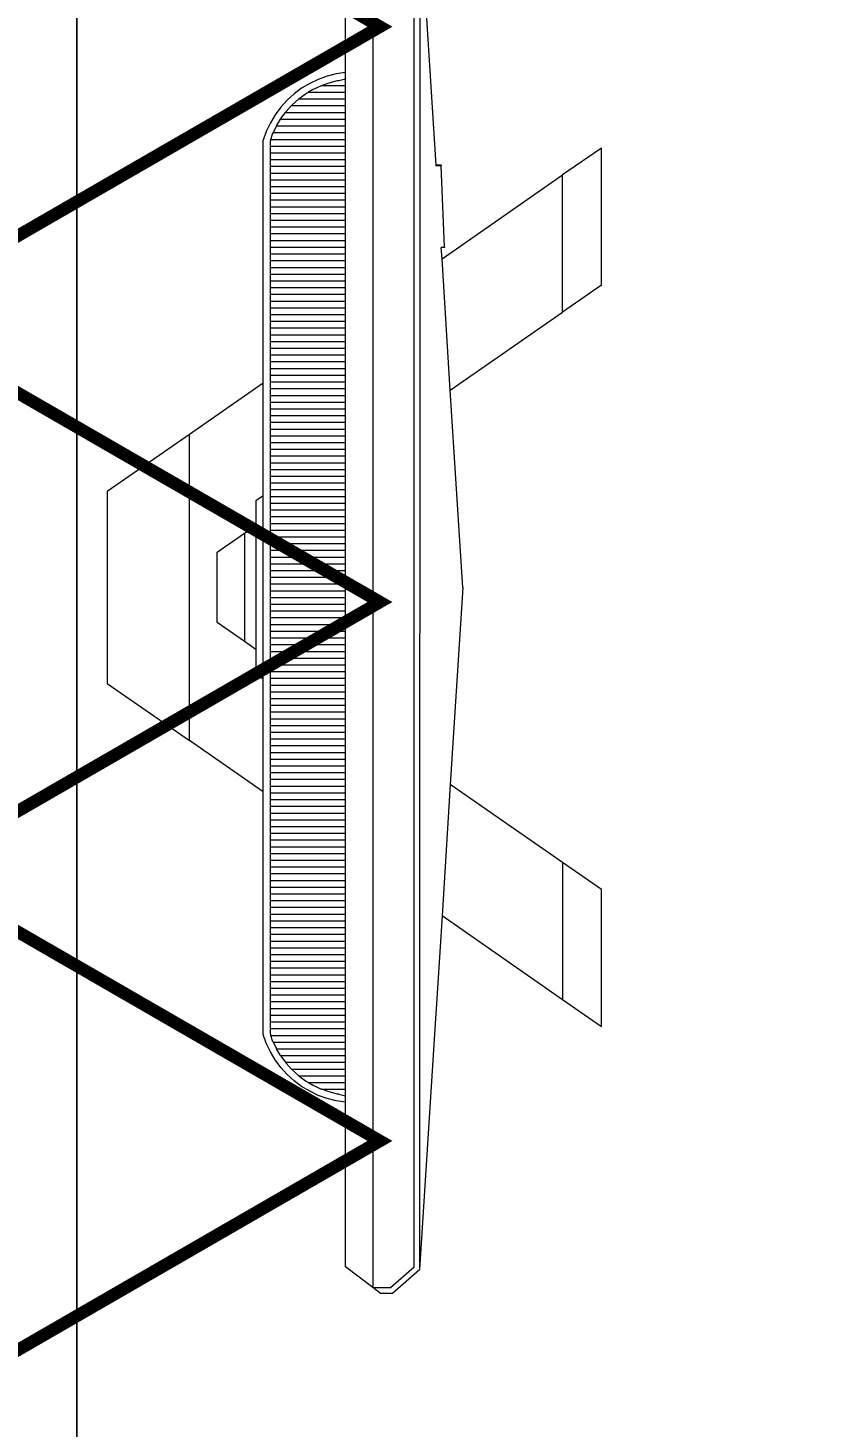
# Model space of a CAD drawing. Header units: millimetres. Extents: x 50620 to 404449, y -131543 to 97.
# Drawn here: x 353368 to 353686, y -43685 to -43125 of the extents above; entities that cross this region are included whole.
import ezdxf

# ---------------------------------------------------------------- set-up
doc = ezdxf.new("R2010")
doc.units = ezdxf.units.MM
doc.linetypes.add('Dash', pattern=[1587.5, 793.75, -793.75])
for name, color, linetype, lineweight in [('A-_FURT----_E', 8, 'Continuous', 9), ('COMMS', 8, 'Continuous', 9), ('M-_ARCHI', 8, 'Continuous', 5), ('M_ACMV_ANNOTATION', 7, 'Continuous', 20), ('OFFICE APPLIANCE', 8, 'Continuous', 9)]:
    doc.layers.add(name, color=color, linetype=linetype, lineweight=lineweight)
doc.styles.get("Standard").update_dxf_attribs({"font": 'arial.ttf'})
doc.dimstyles.get("Standard").update_dxf_attribs({"dimtxt": 200, "dimasz": 150, "dimexe": 0.18, "dimexo": 0.0625, "dimgap": 10, "dimtad": 1, "dimtih": 1, "dimtoh": 1, "dimdec": 0, "dimzin": 0, "dimdsep": 46, "dimtxsty": 'Standard', "dimcen": 0.09, "dimclrd": 256, "dimclre": 256, "dimclrt": 256, "dimadec": 0, "dimazin": 0, "dimtfac": 1, "dimtdec": 0, "dimtofl": 0, "dimtmove": 0, "dimatfit": 3, "dimfxl": 1, "dimtolj": 1, "dimtzin": 0, "dimarcsym": 1})

# ---------------------------------------------------------------- blocks, each defined once
blk = doc.blocks.new('PLAN-Moni+KB+Ms')
for p, q in [((248577.23, -91031.72), (248522.28, -91031.72)), ((248522.28, -91031.72), (248533.06, -91047.26)), ((248577.23, -91031.72), (248588.01, -91047.26)), ((248819.01, -91031.72), (248808.23, -91047.26)), ((248873.97, -91031.72), (248819.01, -91031.72)), ((248873.97, -91031.72), (248863.18, -91047.26)), ((248588.01, -91047.26), (248533.06, -91047.26)), ((248566.59, -91095.54), (248533.06, -91047.26)), ((248619.24, -91092.22), (248588.01, -91047.26)), ((248808.23, -91047.26), (248777, -91092.22)), ((248808.23, -91047.26), (248863.18, -91047.26)), ((248863.18, -91047.26), (248829.65, -91095.54)), ((248619.24, -91092.22), (248566.59, -91095.54)), ((248698.12, -91087.24), (248619.24, -91092.22)), ((248698.12, -91087.24), (248777, -91092.22)), ((248777, -91092.22), (248829.65, -91095.54)), ((248529.15, -91097.91), (248425.11, -91104.48)), ((248529.15, -91095.9), (248529.15, -91097.91)), ((248529.15, -91095.9), (248529.42, -91095.9)), ((248529.29, -91097.9), (248529.15, -91097.91)), ((248561.78, -91094.5), (248529.42, -91095.9)), ((248529.42, -91095.9), (248529.42, -91097.96)), ((248561.78, -91094.5), (248562.05, -91094.5)), ((248562.05, -91094.5), (248562.05, -91095.83)), ((248566.59, -91095.54), (248562.05, -91095.83)), ((248562.05, -91095.83), (248562.05, -91095.89)), ((248829.65, -91095.54), (248866.83, -91097.89)), ((248866.83, -91097.89), (248870.63, -91098.13)), ((248870.63, -91098.13), (248971.13, -91104.48)), ((248425.11, -91104.48), (248971.13, -91104.48)), ((248970.13, -91106.68), (248426.11, -91106.68)), ((248978.37, -91116.14), (248970.13, -91106.68)), ((248980.57, -91115.32), (248971.13, -91104.48)), ((248978.37, -91123.16), (248978.37, -91116.14)), ((248980.57, -91120.23), (248978.37, -91123.16)), ((248980.57, -91120.23), (248980.57, -91115.32)), ((248417.87, -91123.16), (248978.37, -91123.16)), ((248978.37, -91123.16), (248970.13, -91134.15)), ((248492.05, -91134.15), (248426.11, -91134.15)), ((248492.05, -91134.15), (248492.61, -91137.88)), ((248494.55, -91134.15), (248492.05, -91134.15)), ((248495.24, -91136.9), (248494.55, -91134.15)), ((248497.24, -91134.15), (248494.55, -91134.15)), ((248495.31, -91137.34), (248495.24, -91136.9)), ((248497.24, -91143.76), (248497.24, -91134.15)), ((248499.94, -91134.15), (248497.24, -91134.15)), ((248499.94, -91149.03), (248499.94, -91134.15)), ((248502.64, -91134.15), (248499.94, -91134.15)), ((248502.64, -91152.88), (248502.64, -91134.15)), ((248505.33, -91134.15), (248502.64, -91134.15)), ((248505.33, -91155.82), (248505.33, -91134.15)), ((248508.03, -91134.15), (248505.33, -91134.15)), ((248508.03, -91158.2), (248508.03, -91134.15)), ((248510.73, -91134.15), (248508.03, -91134.15)), ((248510.73, -91160.16), (248510.73, -91134.15)), ((248513.42, -91134.15), (248510.73, -91134.15)), ((248513.42, -91161.77), (248513.42, -91134.15)), ((248516.12, -91134.15), (248513.42, -91134.15)), ((248516.12, -91163.05), (248516.12, -91134.15)), ((248518.82, -91134.15), (248516.12, -91134.15)), ((248518.82, -91164.08), (248518.82, -91134.15)), ((248521.51, -91134.15), (248518.82, -91134.15)), ((248521.51, -91164.38), (248521.51, -91134.15)), ((248524.21, -91134.15), (248521.51, -91134.15)), ((248524.21, -91164.38), (248524.21, -91134.15)), ((248526.9, -91134.15), (248524.21, -91134.15)), ((248526.9, -91164.38), (248526.9, -91134.15)), ((248529.6, -91134.15), (248526.9, -91134.15)), ((248529.6, -91164.38), (248529.6, -91134.15)), ((248532.3, -91134.15), (248529.6, -91134.15)), ((248532.3, -91164.38), (248532.3, -91134.15)), ((248534.99, -91134.15), (248532.3, -91134.15)), ((248534.99, -91164.38), (248534.99, -91134.15)), ((248537.69, -91134.15), (248534.99, -91134.15)), ((248537.69, -91164.38), (248537.69, -91134.15)), ((248540.39, -91134.15), (248537.69, -91134.15)), ((248540.39, -91164.38), (248540.39, -91134.15)), ((248543.08, -91134.15), (248540.39, -91134.15)), ((248543.08, -91164.38), (248543.08, -91134.15)), ((248545.78, -91134.15), (248543.08, -91134.15)), ((248545.78, -91164.38), (248545.78, -91134.15)), ((248548.47, -91134.15), (248545.78, -91134.15)), ((248548.47, -91164.38), (248548.47, -91134.15)), ((248551.17, -91134.15), (248548.47, -91134.15)), ((248551.17, -91164.38), (248551.17, -91134.15)), ((248553.87, -91134.15), (248551.17, -91134.15)), ((248553.87, -91164.38), (248553.87, -91134.15)), ((248556.56, -91134.15), (248553.87, -91134.15)), ((248556.56, -91164.38), (248556.56, -91134.15)), ((248559.26, -91134.15), (248556.56, -91134.15)), ((248559.26, -91164.38), (248559.26, -91134.15)), ((248561.96, -91134.15), (248559.26, -91134.15)), ((248561.96, -91164.38), (248561.96, -91134.15)), ((248564.65, -91134.15), (248561.96, -91134.15)), ((248564.65, -91164.38), (248564.65, -91134.15)), ((248567.35, -91134.15), (248564.65, -91134.15)), ((248567.35, -91164.38), (248567.35, -91134.15)), ((248570.05, -91134.15), (248567.35, -91134.15)), ((248570.05, -91164.38), (248570.05, -91134.15)), ((248572.74, -91134.15), (248570.05, -91134.15)), ((248572.74, -91164.38), (248572.74, -91134.15)), ((248575.44, -91134.15), (248572.74, -91134.15)), ((248575.44, -91164.38), (248575.44, -91134.15)), ((248578.13, -91134.15), (248575.44, -91134.15)), ((248578.13, -91164.38), (248578.13, -91134.15)), ((248580.83, -91134.15), (248578.13, -91134.15)), ((248580.83, -91164.38), (248580.83, -91134.15)), ((248583.53, -91134.15), (248580.83, -91134.15)), ((248583.53, -91164.38), (248583.53, -91134.15)), ((248586.22, -91134.15), (248583.53, -91134.15)), ((248586.22, -91164.38), (248586.22, -91134.15)), ((248588.92, -91134.15), (248586.22, -91134.15)), ((248588.92, -91164.38), (248588.92, -91134.15)), ((248591.62, -91134.15), (248588.92, -91134.15)), ((248591.62, -91164.38), (248591.62, -91134.15)), ((248594.31, -91134.15), (248591.62, -91134.15)), ((248594.31, -91164.38), (248594.31, -91134.15)), ((248597.01, -91134.15), (248594.31, -91134.15)), ((248597.01, -91164.38), (248597.01, -91134.15)), ((248599.7, -91134.15), (248597.01, -91134.15)), ((248599.7, -91164.38), (248599.7, -91134.15)), ((248602.4, -91134.15), (248599.7, -91134.15)), ((248602.4, -91164.38), (248602.4, -91134.15)), ((248605.1, -91134.15), (248602.4, -91134.15)), ((248605.1, -91164.38), (248605.1, -91134.15)), ((248607.79, -91134.15), (248605.1, -91134.15)), ((248607.79, -91164.38), (248607.79, -91134.15)), ((248610.49, -91134.15), (248607.79, -91134.15)), ((248610.49, -91164.38), (248610.49, -91134.15)), ((248613.19, -91134.15), (248610.49, -91134.15)), ((248613.19, -91164.38), (248613.19, -91134.15)), ((248615.88, -91134.15), (248613.19, -91134.15)), ((248615.88, -91164.38), (248615.88, -91134.15)), ((248618.58, -91134.15), (248615.88, -91134.15)), ((248618.58, -91164.38), (248618.58, -91134.15)), ((248621.28, -91134.15), (248618.58, -91134.15)), ((248621.28, -91164.38), (248621.28, -91134.15)), ((248623.97, -91134.15), (248621.28, -91134.15)), ((248623.97, -91164.38), (248623.97, -91134.15)), ((248626.67, -91134.15), (248623.97, -91134.15)), ((248626.67, -91164.38), (248626.67, -91134.15)), ((248629.36, -91134.15), (248626.67, -91134.15)), ((248629.36, -91164.38), (248629.36, -91134.15)), ((248632.06, -91134.15), (248629.36, -91134.15)), ((248632.06, -91164.38), (248632.06, -91134.15)), ((248634.76, -91134.15), (248632.06, -91134.15)), ((248634.76, -91164.38), (248634.76, -91134.15)), ((248637.45, -91134.15), (248634.76, -91134.15)), ((248637.45, -91164.38), (248637.45, -91134.15)), ((248640.15, -91134.15), (248637.45, -91134.15)), ((248640.15, -91164.38), (248640.15, -91134.15)), ((248642.85, -91134.15), (248640.15, -91134.15)), ((248642.85, -91164.38), (248642.85, -91134.15)), ((248645.54, -91134.15), (248642.85, -91134.15)), ((248645.54, -91164.38), (248645.54, -91134.15)), ((248648.24, -91134.15), (248645.54, -91134.15)), ((248648.24, -91164.38), (248648.24, -91134.15)), ((248650.93, -91134.15), (248648.24, -91134.15)), ((248650.93, -91164.38), (248650.93, -91134.15)), ((248653.63, -91134.15), (248650.93, -91134.15)), ((248653.63, -91164.38), (248653.63, -91134.15)), ((248656.33, -91134.15), (248653.63, -91134.15)), ((248656.33, -91164.38), (248656.33, -91134.15)), ((248659.02, -91134.15), (248656.33, -91134.15)), ((248659.02, -91164.38), (248659.02, -91134.15)), ((248661.72, -91134.15), (248659.02, -91134.15)), ((248661.72, -91164.38), (248661.72, -91134.15)), ((248664.42, -91134.15), (248661.72, -91134.15)), ((248664.42, -91164.38), (248664.42, -91134.15)), ((248667.11, -91134.15), (248664.42, -91134.15)), ((248667.11, -91164.38), (248667.11, -91134.15)), ((248669.81, -91134.15), (248667.11, -91134.15)), ((248669.81, -91164.38), (248669.81, -91134.15)), ((248672.51, -91134.15), (248669.81, -91134.15)), ((248672.51, -91164.38), (248672.51, -91134.15)), ((248675.2, -91134.15), (248672.51, -91134.15)), ((248675.2, -91164.38), (248675.2, -91134.15)), ((248677.9, -91134.15), (248675.2, -91134.15)), ((248677.9, -91164.38), (248677.9, -91134.15)), ((248680.59, -91134.15), (248677.9, -91134.15)), ((248680.59, -91164.38), (248680.59, -91134.15)), ((248683.29, -91134.15), (248680.59, -91134.15)), ((248683.29, -91164.38), (248683.29, -91134.15)), ((248685.99, -91134.15), (248683.29, -91134.15)), ((248685.99, -91164.38), (248685.99, -91134.15)), ((248688.68, -91134.15), (248685.99, -91134.15)), ((248688.68, -91164.38), (248688.68, -91134.15)), ((248691.38, -91134.15), (248688.68, -91134.15)), ((248691.38, -91164.38), (248691.38, -91134.15)), ((248694.08, -91134.15), (248691.38, -91134.15)), ((248694.08, -91164.38), (248694.08, -91134.15)), ((248696.77, -91134.15), (248694.08, -91134.15)), ((248696.77, -91164.38), (248696.77, -91134.15)), ((248699.47, -91134.15), (248696.77, -91134.15)), ((248699.47, -91164.38), (248699.47, -91134.15)), ((248702.16, -91134.15), (248699.47, -91134.15)), ((248702.16, -91164.38), (248702.16, -91134.15)), ((248704.86, -91134.15), (248702.16, -91134.15)), ((248704.86, -91164.38), (248704.86, -91134.15)), ((248707.56, -91134.15), (248704.86, -91134.15)), ((248707.56, -91164.38), (248707.56, -91134.15)), ((248710.25, -91134.15), (248707.56, -91134.15)), ((248710.25, -91164.38), (248710.25, -91134.15)), ((248712.95, -91134.15), (248710.25, -91134.15)), ((248712.95, -91164.38), (248712.95, -91134.15)), ((248715.65, -91134.15), (248712.95, -91134.15)), ((248715.65, -91164.38), (248715.65, -91134.15)), ((248718.34, -91134.15), (248715.65, -91134.15)), ((248718.34, -91164.38), (248718.34, -91134.15)), ((248721.04, -91134.15), (248718.34, -91134.15)), ((248721.04, -91164.38), (248721.04, -91134.15)), ((248723.74, -91134.15), (248721.04, -91134.15)), ((248723.74, -91164.38), (248723.74, -91134.15)), ((248726.43, -91134.15), (248723.74, -91134.15)), ((248726.43, -91164.38), (248726.43, -91134.15)), ((248729.13, -91134.15), (248726.43, -91134.15)), ((248729.13, -91164.38), (248729.13, -91134.15)), ((248731.82, -91134.15), (248729.13, -91134.15)), ((248731.82, -91164.38), (248731.82, -91134.15)), ((248734.52, -91134.15), (248731.82, -91134.15)), ((248734.52, -91164.38), (248734.52, -91134.15)), ((248737.22, -91134.15), (248734.52, -91134.15)), ((248737.22, -91164.38), (248737.22, -91134.15)), ((248739.91, -91134.15), (248737.22, -91134.15)), ((248739.91, -91164.38), (248739.91, -91134.15)), ((248742.61, -91134.15), (248739.91, -91134.15)), ((248742.61, -91164.38), (248742.61, -91134.15)), ((248745.31, -91134.15), (248742.61, -91134.15)), ((248745.31, -91164.38), (248745.31, -91134.15)), ((248748, -91134.15), (248745.31, -91134.15)), ((248748, -91164.38), (248748, -91134.15)), ((248750.7, -91134.15), (248748, -91134.15)), ((248750.7, -91164.38), (248750.7, -91134.15)), ((248753.39, -91134.15), (248750.7, -91134.15)), ((248753.39, -91164.38), (248753.39, -91134.15)), ((248756.09, -91134.15), (248753.39, -91134.15)), ((248756.09, -91164.38), (248756.09, -91134.15)), ((248758.79, -91134.15), (248756.09, -91134.15)), ((248758.79, -91164.38), (248758.79, -91134.15)), ((248761.48, -91134.15), (248758.79, -91134.15)), ((248761.48, -91164.38), (248761.48, -91134.15)), ((248764.18, -91134.15), (248761.48, -91134.15)), ((248764.18, -91164.38), (248764.18, -91134.15)), ((248766.88, -91134.15), (248764.18, -91134.15)), ((248766.88, -91164.38), (248766.88, -91134.15)), ((248769.57, -91134.15), (248766.88, -91134.15)), ((248769.57, -91164.38), (248769.57, -91134.15)), ((248772.27, -91134.15), (248769.57, -91134.15)), ((248772.27, -91164.38), (248772.27, -91134.15)), ((248774.96, -91134.15), (248772.27, -91134.15)), ((248774.96, -91164.38), (248774.96, -91134.15)), ((248777.66, -91134.15), (248774.96, -91134.15)), ((248777.66, -91164.38), (248777.66, -91134.15)), ((248780.36, -91134.15), (248777.66, -91134.15)), ((248780.36, -91164.38), (248780.36, -91134.15)), ((248783.05, -91134.15), (248780.36, -91134.15)), ((248783.05, -91164.38), (248783.05, -91134.15)), ((248785.75, -91134.15), (248783.05, -91134.15)), ((248785.75, -91164.38), (248785.75, -91134.15)), ((248788.45, -91134.15), (248785.75, -91134.15)), ((248788.45, -91164.38), (248788.45, -91134.15)), ((248791.14, -91134.15), (248788.45, -91134.15)), ((248791.14, -91164.38), (248791.14, -91134.15)), ((248793.84, -91134.15), (248791.14, -91134.15)), ((248793.84, -91164.38), (248793.84, -91134.15)), ((248796.54, -91134.15), (248793.84, -91134.15)), ((248796.54, -91164.38), (248796.54, -91134.15)), ((248799.23, -91134.15), (248796.54, -91134.15)), ((248799.23, -91164.38), (248799.23, -91134.15)), ((248801.93, -91134.15), (248799.23, -91134.15)), ((248801.93, -91164.38), (248801.93, -91134.15)), ((248804.62, -91134.15), (248801.93, -91134.15)), ((248804.62, -91164.38), (248804.62, -91134.15)), ((248807.32, -91134.15), (248804.62, -91134.15)), ((248807.32, -91164.38), (248807.32, -91134.15)), ((248810.02, -91134.15), (248807.32, -91134.15)), ((248810.02, -91164.38), (248810.02, -91134.15)), ((248812.71, -91134.15), (248810.02, -91134.15)), ((248812.71, -91164.38), (248812.71, -91134.15)), ((248815.41, -91134.15), (248812.71, -91134.15)), ((248815.41, -91164.38), (248815.41, -91134.15)), ((248818.11, -91134.15), (248815.41, -91134.15)), ((248818.11, -91164.38), (248818.11, -91134.15)), ((248820.8, -91134.15), (248818.11, -91134.15)), ((248820.8, -91164.38), (248820.8, -91134.15)), ((248823.5, -91134.15), (248820.8, -91134.15)), ((248823.5, -91164.38), (248823.5, -91134.15)), ((248826.19, -91134.15), (248823.5, -91134.15)), ((248826.19, -91164.38), (248826.19, -91134.15)), ((248828.89, -91134.15), (248826.19, -91134.15)), ((248828.89, -91164.38), (248828.89, -91134.15)), ((248831.59, -91134.15), (248828.89, -91134.15)), ((248831.59, -91164.38), (248831.59, -91134.15)), ((248834.28, -91134.15), (248831.59, -91134.15)), ((248834.28, -91164.38), (248834.28, -91134.15)), ((248836.98, -91134.15), (248834.28, -91134.15)), ((248836.98, -91164.38), (248836.98, -91134.15)), ((248839.68, -91134.15), (248836.98, -91134.15)), ((248839.68, -91164.38), (248839.68, -91134.15)), ((248842.37, -91134.15), (248839.68, -91134.15)), ((248842.37, -91164.38), (248842.37, -91134.15)), ((248845.07, -91134.15), (248842.37, -91134.15)), ((248845.07, -91164.38), (248845.07, -91134.15)), ((248847.77, -91134.15), (248845.07, -91134.15)), ((248847.77, -91164.38), (248847.77, -91134.15)), ((248850.46, -91134.15), (248847.77, -91134.15)), ((248850.46, -91164.38), (248850.46, -91134.15)), ((248853.16, -91134.15), (248850.46, -91134.15)), ((248853.16, -91164.38), (248853.16, -91134.15)), ((248855.85, -91134.15), (248853.16, -91134.15)), ((248855.85, -91164.38), (248855.85, -91134.15)), ((248858.55, -91134.15), (248855.85, -91134.15)), ((248858.55, -91164.38), (248858.55, -91134.15)), ((248861.25, -91134.15), (248858.55, -91134.15)), ((248861.25, -91164.38), (248861.25, -91134.15)), ((248863.94, -91134.15), (248861.25, -91134.15)), ((248863.94, -91164.38), (248863.94, -91134.15)), ((248866.64, -91134.15), (248863.94, -91134.15)), ((248866.64, -91164.38), (248866.64, -91134.15)), ((248869.34, -91134.15), (248866.64, -91134.15)), ((248869.34, -91164.38), (248869.34, -91134.15)), ((248872.03, -91134.15), (248869.34, -91134.15)), ((248872.03, -91164.38), (248872.03, -91134.15)), ((248874.73, -91134.15), (248872.03, -91134.15)), ((248874.73, -91164.38), (248874.73, -91134.15)), ((248877.42, -91134.15), (248874.73, -91134.15)), ((248877.42, -91164.08), (248877.42, -91134.15)), ((248880.12, -91134.15), (248877.42, -91134.15)), ((248880.12, -91163.05), (248880.12, -91134.15)), ((248882.82, -91134.15), (248880.12, -91134.15)), ((248882.82, -91161.77), (248882.82, -91134.15)), ((248885.51, -91134.15), (248882.82, -91134.15)), ((248885.51, -91160.16), (248885.51, -91134.15)), ((248888.21, -91134.15), (248885.51, -91134.15)), ((248888.21, -91158.2), (248888.21, -91134.15)), ((248890.91, -91134.15), (248888.21, -91134.15)), ((248890.91, -91155.82), (248890.91, -91134.15)), ((248893.6, -91134.15), (248890.91, -91134.15)), ((248893.6, -91152.88), (248893.6, -91134.15)), ((248896.3, -91134.15), (248893.6, -91134.15)), ((248896.3, -91149.03), (248896.3, -91134.15)), ((248899, -91134.15), (248896.3, -91134.15)), ((248899, -91143.76), (248899, -91134.15)), ((248901.69, -91134.15), (248899, -91134.15)), ((248901, -91136.9), (248900.93, -91137.34)), ((248901, -91136.9), (248901.69, -91134.15)), ((248904.19, -91134.15), (248901.69, -91134.15)), ((248904.19, -91134.15), (248903.63, -91137.88)), ((248970.13, -91134.15), (248904.19, -91134.15)), ((248492.61, -91137.88), (248493.53, -91141.54)), ((248493.53, -91141.54), (248494.8, -91145.09)), ((248496.16, -91140.74), (248495.31, -91137.34)), ((248497.24, -91143.76), (248496.16, -91140.74)), ((248900.08, -91140.74), (248899, -91143.76)), ((248900.93, -91137.34), (248900.08, -91140.74)), ((248902.71, -91141.54), (248901.44, -91145.09)), ((248903.63, -91137.88), (248902.71, -91141.54)), ((248494.8, -91145.09), (248496.42, -91148.5)), ((248497.34, -91144.04), (248497.24, -91143.76)), ((248498.84, -91147.2), (248497.34, -91144.04)), ((248498.84, -91147.2), (248499.94, -91149.03)), ((248896.3, -91149.03), (248897.4, -91147.2)), ((248898.9, -91144.04), (248897.4, -91147.2)), ((248899, -91143.76), (248898.9, -91144.04)), ((248901.44, -91145.09), (248899.82, -91148.5)), ((248496.42, -91148.5), (248498.36, -91151.73)), ((248498.36, -91151.73), (248500.61, -91154.76)), ((248500.65, -91150.2), (248499.94, -91149.03)), ((248502.64, -91152.88), (248500.65, -91150.2)), ((248502.74, -91153.01), (248502.64, -91152.88)), ((248505.09, -91155.6), (248502.74, -91153.01)), ((248893.5, -91153.01), (248891.15, -91155.6)), ((248893.6, -91152.88), (248893.5, -91153.01)), ((248893.6, -91152.88), (248895.59, -91150.2)), ((248895.59, -91150.2), (248896.3, -91149.03)), ((248897.88, -91151.73), (248895.63, -91154.76)), ((248899.82, -91148.5), (248897.88, -91151.73)), ((248500.61, -91154.76), (248503.15, -91157.55)), ((248503.15, -91157.55), (248505.95, -91160.08)), ((248505.09, -91155.6), (248505.33, -91155.82)), ((248507.69, -91157.95), (248505.33, -91155.82)), ((248507.69, -91157.95), (248508.03, -91158.2)), ((248510.5, -91160.03), (248508.03, -91158.2)), ((248885.74, -91160.03), (248888.21, -91158.2)), ((248888.21, -91158.2), (248888.55, -91157.95)), ((248890.91, -91155.82), (248888.55, -91157.95)), ((248893.09, -91157.55), (248890.29, -91160.08)), ((248890.91, -91155.82), (248891.15, -91155.6)), ((248895.63, -91154.76), (248893.09, -91157.55)), ((248505.95, -91160.08), (248508.98, -91162.32)), ((248508.98, -91162.32), (248512.22, -91164.25)), ((248510.73, -91160.16), (248510.5, -91160.03)), ((248513.42, -91161.77), (248510.73, -91160.16)), ((248512.22, -91164.25), (248515.63, -91165.86)), ((248513.42, -91161.77), (248513.51, -91161.82)), ((248516.12, -91163.05), (248513.51, -91161.82)), ((248516.68, -91163.32), (248516.12, -91163.05)), ((248518.82, -91164.08), (248516.68, -91163.32)), ((248518.82, -91164.08), (248519.66, -91164.38)), ((248519.66, -91164.38), (248521.51, -91164.38)), ((248521.51, -91164.38), (248524.21, -91164.38)), ((248524.21, -91164.38), (248526.9, -91164.38)), ((248526.9, -91164.38), (248529.6, -91164.38)), ((248529.6, -91164.38), (248532.3, -91164.38)), ((248532.3, -91164.38), (248534.99, -91164.38)), ((248534.99, -91164.38), (248537.69, -91164.38)), ((248537.69, -91164.38), (248540.39, -91164.38)), ((248540.39, -91164.38), (248543.08, -91164.38)), ((248543.08, -91164.38), (248545.78, -91164.38)), ((248545.78, -91164.38), (248548.47, -91164.38)), ((248548.47, -91164.38), (248551.17, -91164.38)), ((248551.17, -91164.38), (248553.87, -91164.38)), ((248553.87, -91164.38), (248556.56, -91164.38)), ((248556.56, -91164.38), (248559.26, -91164.38)), ((248559.26, -91164.38), (248561.96, -91164.38)), ((248561.96, -91164.38), (248564.65, -91164.38)), ((248564.65, -91164.38), (248567.35, -91164.38)), ((248567.35, -91164.38), (248570.05, -91164.38)), ((248570.05, -91164.38), (248572.74, -91164.38)), ((248572.74, -91164.38), (248575.44, -91164.38)), ((248575.44, -91164.38), (248578.13, -91164.38)), ((248578.13, -91164.38), (248580.83, -91164.38)), ((248580.83, -91164.38), (248583.53, -91164.38)), ((248583.53, -91164.38), (248586.22, -91164.38)), ((248586.22, -91164.38), (248588.92, -91164.38)), ((248588.92, -91164.38), (248591.62, -91164.38)), ((248591.62, -91164.38), (248594.31, -91164.38)), ((248594.31, -91164.38), (248597.01, -91164.38)), ((248597.01, -91164.38), (248599.7, -91164.38)), ((248599.7, -91164.38), (248602.4, -91164.38)), ((248602.4, -91164.38), (248605.1, -91164.38)), ((248605.1, -91164.38), (248607.79, -91164.38)), ((248607.79, -91164.38), (248610.49, -91164.38)), ((248610.49, -91164.38), (248613.19, -91164.38)), ((248613.19, -91164.38), (248615.88, -91164.38)), ((248615.88, -91164.38), (248618.58, -91164.38)), ((248618.58, -91164.38), (248621.28, -91164.38)), ((248621.28, -91164.38), (248623.97, -91164.38)), ((248623.97, -91164.38), (248626.67, -91164.38)), ((248626.67, -91164.38), (248629.36, -91164.38)), ((248629.36, -91164.38), (248632.06, -91164.38)), ((248632.06, -91164.38), (248634.76, -91164.38)), ((248634.76, -91164.38), (248637.45, -91164.38)), ((248637.45, -91164.38), (248640.15, -91164.38)), ((248640.15, -91164.38), (248642.85, -91164.38)), ((248642.85, -91164.38), (248645.54, -91164.38)), ((248645.54, -91164.38), (248648.24, -91164.38)), ((248648.24, -91164.38), (248650.93, -91164.38)), ((248650.93, -91164.38), (248653.63, -91164.38)), ((248653.63, -91164.38), (248656.33, -91164.38)), ((248656.33, -91164.38), (248659.02, -91164.38)), ((248659.02, -91164.38), (248661.72, -91164.38)), ((248661.72, -91164.38), (248664.42, -91164.38)), ((248664.42, -91164.38), (248667.11, -91164.38)), ((248667.11, -91164.38), (248669.81, -91164.38)), ((248669.81, -91164.38), (248672.51, -91164.38)), ((248672.51, -91164.38), (248675.2, -91164.38)), ((248675.2, -91164.38), (248677.9, -91164.38)), ((248677.9, -91164.38), (248680.59, -91164.38)), ((248680.59, -91164.38), (248683.29, -91164.38)), ((248683.29, -91164.38), (248685.99, -91164.38)), ((248685.99, -91164.38), (248688.68, -91164.38)), ((248688.68, -91164.38), (248691.38, -91164.38)), ((248691.38, -91164.38), (248694.08, -91164.38)), ((248694.08, -91164.38), (248696.77, -91164.38)), ((248696.77, -91164.38), (248699.47, -91164.38)), ((248699.47, -91164.38), (248702.16, -91164.38)), ((248702.16, -91164.38), (248704.86, -91164.38)), ((248704.86, -91164.38), (248707.56, -91164.38)), ((248707.56, -91164.38), (248710.25, -91164.38)), ((248710.25, -91164.38), (248712.95, -91164.38)), ((248712.95, -91164.38), (248715.65, -91164.38)), ((248715.65, -91164.38), (248718.34, -91164.38)), ((248718.34, -91164.38), (248721.04, -91164.38)), ((248721.04, -91164.38), (248723.74, -91164.38)), ((248723.74, -91164.38), (248726.43, -91164.38)), ((248726.43, -91164.38), (248729.13, -91164.38)), ((248729.13, -91164.38), (248731.82, -91164.38)), ((248731.82, -91164.38), (248734.52, -91164.38)), ((248734.52, -91164.38), (248737.22, -91164.38)), ((248737.22, -91164.38), (248739.91, -91164.38)), ((248739.91, -91164.38), (248742.61, -91164.38)), ((248742.61, -91164.38), (248745.31, -91164.38)), ((248745.31, -91164.38), (248748, -91164.38)), ((248748, -91164.38), (248750.7, -91164.38)), ((248750.7, -91164.38), (248753.39, -91164.38)), ((248753.39, -91164.38), (248756.09, -91164.38)), ((248756.09, -91164.38), (248758.79, -91164.38)), ((248758.79, -91164.38), (248761.48, -91164.38)), ((248761.48, -91164.38), (248764.18, -91164.38)), ((248764.18, -91164.38), (248766.88, -91164.38)), ((248766.88, -91164.38), (248769.57, -91164.38)), ((248769.57, -91164.38), (248772.27, -91164.38)), ((248772.27, -91164.38), (248774.96, -91164.38)), ((248774.96, -91164.38), (248777.66, -91164.38)), ((248777.66, -91164.38), (248780.36, -91164.38)), ((248780.36, -91164.38), (248783.05, -91164.38)), ((248783.05, -91164.38), (248785.75, -91164.38)), ((248785.75, -91164.38), (248788.45, -91164.38)), ((248788.45, -91164.38), (248791.14, -91164.38)), ((248791.14, -91164.38), (248793.84, -91164.38)), ((248793.84, -91164.38), (248796.54, -91164.38)), ((248796.54, -91164.38), (248799.23, -91164.38)), ((248799.23, -91164.38), (248801.93, -91164.38)), ((248801.93, -91164.38), (248804.62, -91164.38)), ((248804.62, -91164.38), (248807.32, -91164.38)), ((248807.32, -91164.38), (248810.02, -91164.38)), ((248810.02, -91164.38), (248812.71, -91164.38)), ((248812.71, -91164.38), (248815.41, -91164.38)), ((248815.41, -91164.38), (248818.11, -91164.38)), ((248818.11, -91164.38), (248820.8, -91164.38)), ((248820.8, -91164.38), (248823.5, -91164.38)), ((248823.5, -91164.38), (248826.19, -91164.38)), ((248826.19, -91164.38), (248828.89, -91164.38)), ((248828.89, -91164.38), (248831.59, -91164.38)), ((248831.59, -91164.38), (248834.28, -91164.38)), ((248834.28, -91164.38), (248836.98, -91164.38)), ((248836.98, -91164.38), (248839.68, -91164.38)), ((248839.68, -91164.38), (248842.37, -91164.38)), ((248842.37, -91164.38), (248845.07, -91164.38)), ((248845.07, -91164.38), (248847.77, -91164.38)), ((248847.77, -91164.38), (248850.46, -91164.38)), ((248850.46, -91164.38), (248853.16, -91164.38)), ((248853.16, -91164.38), (248855.85, -91164.38)), ((248855.85, -91164.38), (248858.55, -91164.38)), ((248858.55, -91164.38), (248861.25, -91164.38)), ((248861.25, -91164.38), (248863.94, -91164.38)), ((248863.94, -91164.38), (248866.64, -91164.38)), ((248866.64, -91164.38), (248869.34, -91164.38)), ((248869.34, -91164.38), (248872.03, -91164.38)), ((248872.03, -91164.38), (248874.73, -91164.38)), ((248874.73, -91164.38), (248876.58, -91164.38)), ((248876.58, -91164.38), (248877.42, -91164.08)), ((248879.56, -91163.32), (248877.42, -91164.08)), ((248880.12, -91163.05), (248879.56, -91163.32)), ((248882.73, -91161.82), (248880.12, -91163.05)), ((248884.02, -91164.25), (248880.61, -91165.86)), ((248882.82, -91161.77), (248882.73, -91161.82)), ((248885.51, -91160.16), (248882.82, -91161.77)), ((248887.26, -91162.32), (248884.02, -91164.25)), ((248885.51, -91160.16), (248885.74, -91160.03)), ((248890.29, -91160.08), (248887.26, -91162.32)), ((248515.63, -91165.86), (248519.19, -91167.12)), ((248616.3, -91167.12), (248519.19, -91167.12)), ((248636.76, -91196.58), (248616.3, -91167.12)), ((248661.54, -91167.12), (248616.3, -91167.12)), ((248661.54, -91167.12), (248663.54, -91170)), ((248734.7, -91167.12), (248661.54, -91167.12)), ((248663.54, -91170), (248673.26, -91170)), ((248676.44, -91174.6), (248673.26, -91170)), ((248673.26, -91170), (248722.98, -91170)), ((248722.98, -91170), (248719.8, -91174.6)), ((248722.98, -91170), (248732.7, -91170)), ((248732.7, -91170), (248734.7, -91167.12)), ((248779.94, -91167.12), (248734.7, -91167.12)), ((248779.94, -91167.12), (248759.48, -91196.58)), ((248842.45, -91167.12), (248779.94, -91167.12)), ((248846.46, -91167.12), (248842.45, -91167.12)), ((248877.06, -91167.12), (248846.46, -91167.12)), ((248880.61, -91165.86), (248877.06, -91167.12)), ((248684.08, -91185.59), (248676.44, -91174.6)), ((248676.44, -91174.6), (248719.8, -91174.6)), ((248719.8, -91174.6), (248712.16, -91185.59)), ((248712.16, -91185.59), (248684.08, -91185.59)), ((248759.48, -91196.58), (248636.76, -91196.58)), ((248659.65, -91229.55), (248636.76, -91196.58)), ((248736.59, -91229.55), (248759.48, -91196.58)), ((248659.65, -91229.55), (248736.59, -91229.55))]:
    blk.add_line(p, q)
blk = doc.blocks.new('falc')
at = {"layer": 'COMMS', "const_width": 5}
blk.add_lwpolyline([(271550.16, -14943.38), (271650.16, -14770.18), (271450.16, -14770.18), (271550.16, -14943.38)], dxfattribs=at)
at = {"layer": 'COMMS', "insert": (271480.2, -14634.01), "char_height": 100, "attachment_point": 1}
blk.add_mtext_dynamic_manual_height_columns('{\\fArial Narrow|b0|i0|c0|p34;falc}', width=151.7041, gutter_width=1, heights=[0], dxfattribs=at)
blk = doc.blocks.new('ARCHI 2ND_2024 09 11')
at = {"color": 8, "linetype": 'Dash', "lineweight": 5}
blk.add_lwpolyline([(-31495, -19275), (-29925, -14975), (-28355, -19275)], dxfattribs=at)
at = {"layer": 'A-_FURT----_E', "color": 8, "lineweight": 5}
for p, q in [((-31600, -14834.72), (-31600, -18134.72)), ((-31600, -18134.72), (-31600, -14834.72))]:
    blk.add_line(p, q, dxfattribs=at)
at = {"layer": 'COMMS', "color": 8, "lineweight": 5, "rotation": 89.99999999999997}
for p in [(-46422.02, -286676.47), (-46422.02, -286906.73), (-46422.02, -287122.41)]:
    blk.add_blockref('falc', p, dxfattribs=at)
at = {"layer": 'OFFICE APPLIANCE', "color": 8, "lineweight": 5, "rotation": 270}
blk.add_blockref('PLAN-Moni+KB+Ms', (59641.73, 233347.43), dxfattribs=at)

msp = doc.modelspace()

# ---------------------------------------------------------------- block references
at = {"layer": 'M-_ARCHI', "lineweight": 5, "extrusion": (0.000419962, 1.0854e-05, 1), "rotation": 359.9999887056363}
msp.add_blockref('ARCHI 2ND_2024 09 11', (384987.14, -27998.05, 422.05), dxfattribs=at)

# ---------------------------------------------------------------- next in the draw order: leaders
at = {"layer": 'M_ACMV_ANNOTATION'}
msp.add_leader([(354101.07, -40713.21, 21.64), (346287.18, -46451.86, 24.98), (326854.69, -46451.85, 33.14)], dimstyle='Standard', override={"dimasz": 300, "dimtad": 0, "dimldrblk": 'DotBlank', "dimfxl": 100, "dimarcsym": 2}, dxfattribs=at)

doc.saveas('drawing.dxf')
